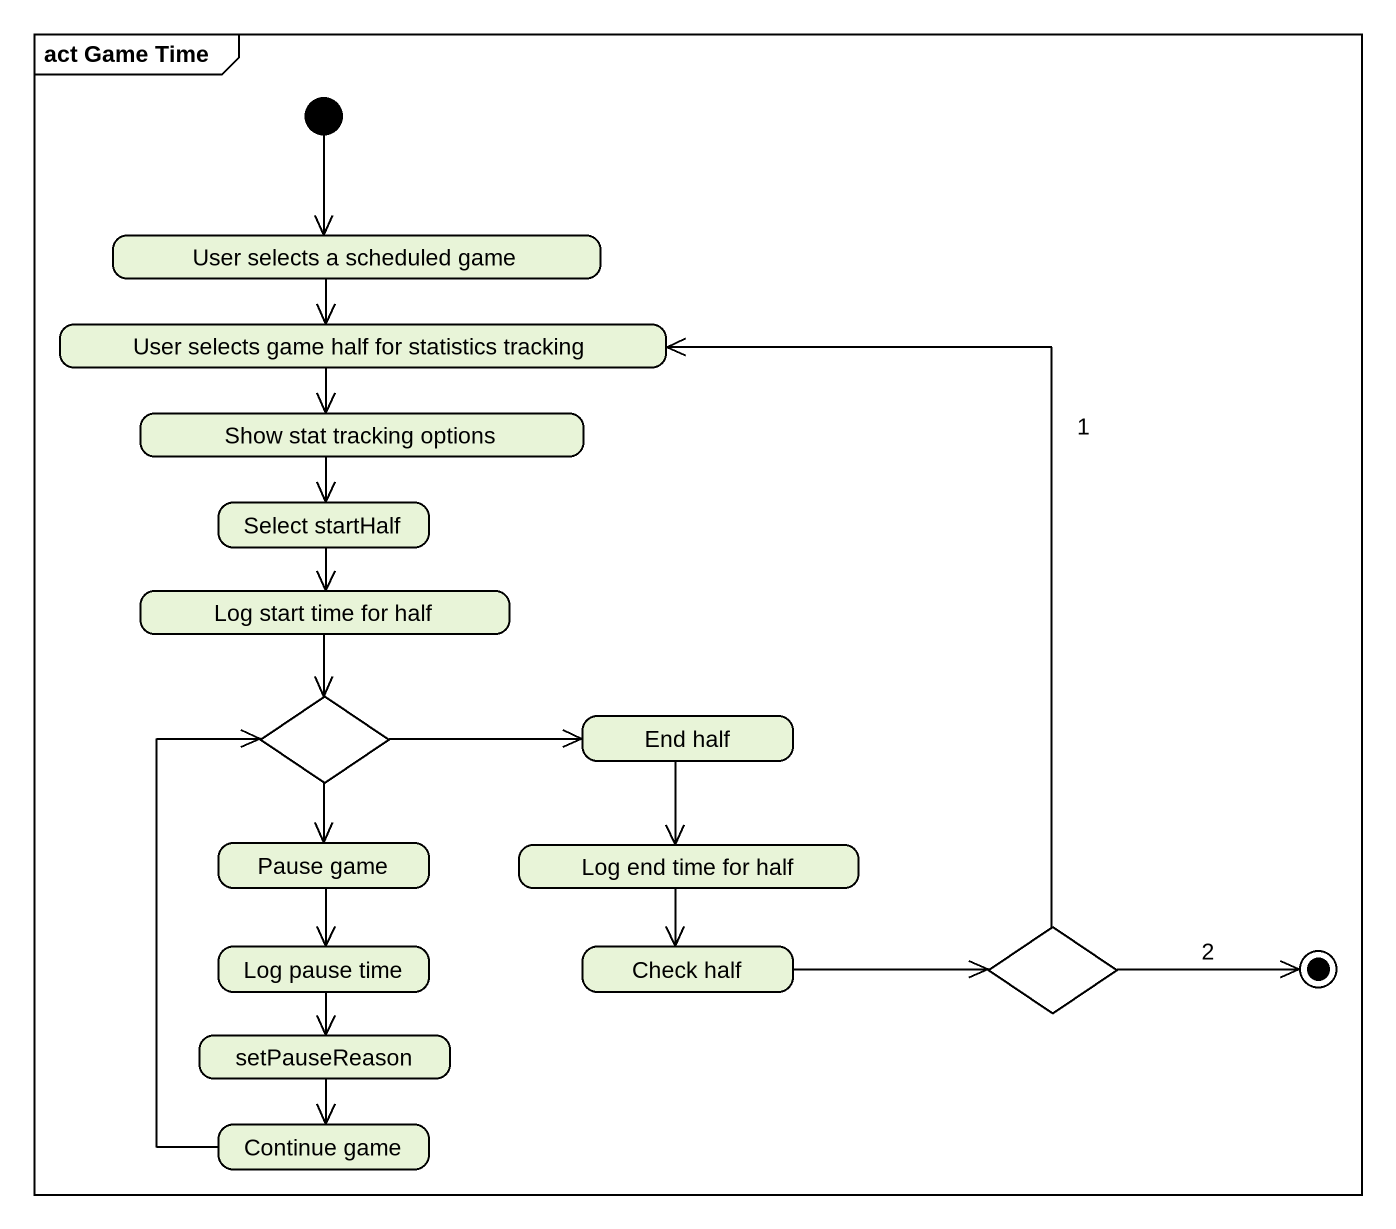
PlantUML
@startuml
mainframe act Game Time
hide empty description
state "User selects a scheduled game" as User_selects_a_scheduled
state "User selects game half for statistics tracking" as User_selects_game_half_for
state "Show stat tracking options" as Show_stat_tracking_options
state "Log start time for half" as Log_start_time_for_half
state "Select startHalf" as Select_startHalf
state choice1 <<choice>>
state "End half" as End_half
state "Pause game" as Pause_game
state "Log end time for half" as Log_end_time_for_half
state "Log pause time" as Log_pause_time
state "Check half" as Check_half
state choice2 <<choice>>
state setPauseReason
state "Continue game" as Continue_game
[*] --> User_selects_a_scheduled
User_selects_a_scheduled --> User_selects_game_half_for
User_selects_game_half_for --> Show_stat_tracking_options
Show_stat_tracking_options --> Select_startHalf
Log_start_time_for_half --> choice1
Select_startHalf --> Log_start_time_for_half
choice1 -right-> End_half
choice1 --> Pause_game
End_half --> Log_end_time_for_half
Pause_game --> Log_pause_time
Log_end_time_for_half --> Check_half
Log_pause_time --> setPauseReason
Check_half -right-> choice2
choice2 -up-> User_selects_game_half_for : 1
setPauseReason --> Continue_game
Continue_game -up-> choice1
choice2 -right-> [*] : 2
@enduml
